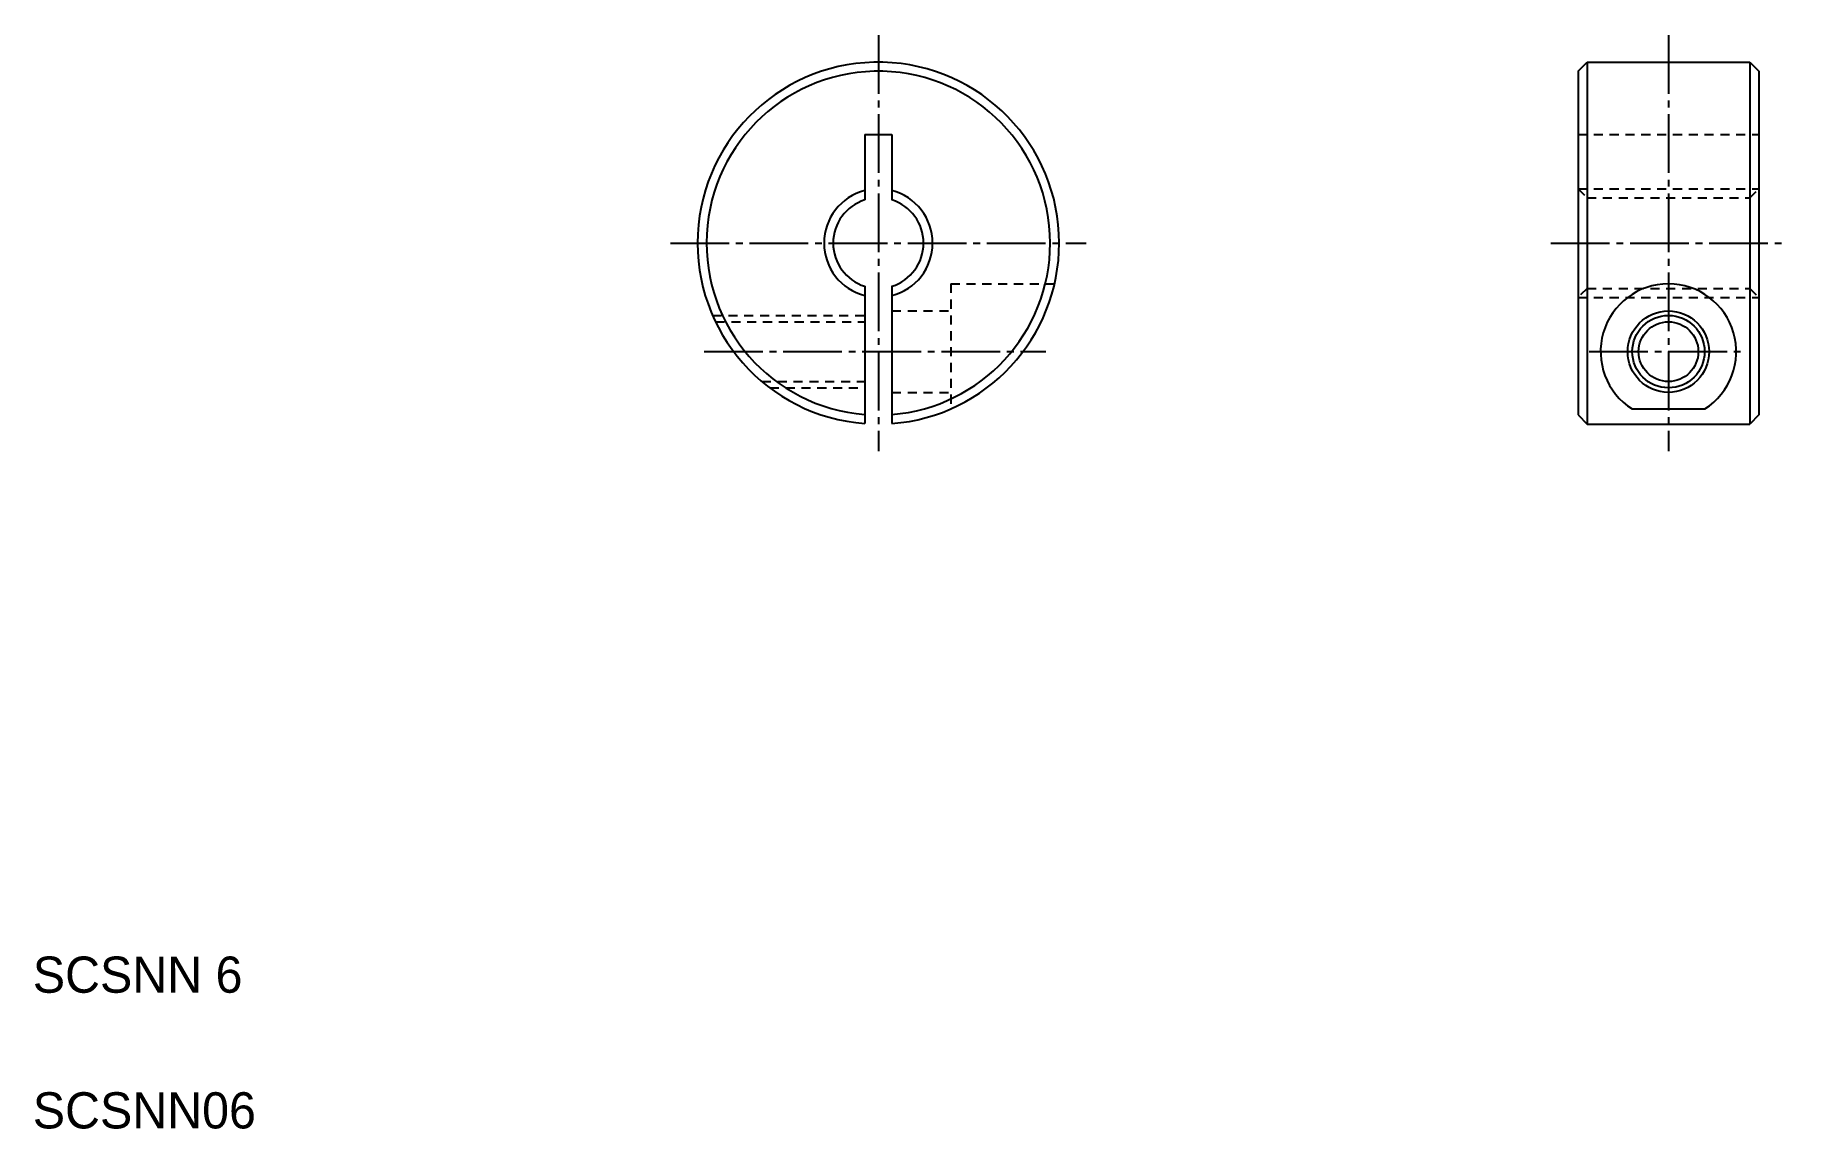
# Model space of a CAD drawing. Extents: x 5.1 to 101.9, y 5 to 65.4.
import ezdxf

# ---------------------------------------------------------------- set-up
doc = ezdxf.new("R2010")
doc.units = 0
doc.header["$LTSCALE"] = 0.25
doc.linetypes.add('CENTER', pattern=[17.5, 13, -1.5, 1.5, -1.5])
doc.linetypes.add('DASHED', pattern=[3.5, 2, -1.5])
doc.layers.get('0').update_dxf_attribs({"linetype": 'CONTINUOUS'})
doc.layers.add('CENTER', color=1, linetype='CENTER')

msp = doc.modelspace()

# ---------------------------------------------------------------- linework, layer by layer
at = {"color": 7, "linetype": 'CONTINUOUS'}
for p, q in [((90.445, 63.433), (90.945, 63.933)), ((90.945, 63.933), (90.945, 43.933)), ((90.945, 63.933), (99.945, 63.933)), ((99.945, 63.933), (99.945, 43.933)), ((99.945, 63.933), (100.445, 63.433)), ((90.445, 63.433), (90.445, 44.433)), ((100.445, 63.433), (100.445, 44.433)), ((51.005, 59.933), (52.505, 59.933)), ((51.005, 59.933), (51.005, 56.318)), ((52.505, 59.933), (52.505, 56.318)), ((51.005, 51.548), (51.005, 43.961)), ((52.505, 51.548), (52.505, 43.961)), ((93.434, 44.768), (97.456, 44.768)), ((90.445, 44.433), (90.945, 43.933)), ((90.945, 43.933), (99.945, 43.933)), ((100.445, 44.433), (99.945, 43.933))]:
    msp.add_line(p, q, dxfattribs=at)
at = {"color": 3, "linetype": 'DASHED'}
for p, q in [((90.445, 59.933), (100.445, 59.933)), ((90.445, 56.933), (100.445, 56.933)), ((90.445, 56.933), (90.945, 56.433)), ((90.945, 56.433), (99.945, 56.433)), ((99.945, 56.433), (100.445, 56.933)), ((55.755, 51.683), (61.498, 51.683)), ((55.755, 51.683), (55.755, 44.768)), ((90.945, 51.433), (90.445, 50.933)), ((90.945, 51.433), (99.945, 51.433)), ((99.945, 51.433), (100.445, 50.933)), ((90.445, 50.933), (100.445, 50.933)), ((42.59, 49.933), (51.005, 49.933)), ((42.751, 49.583), (51.005, 49.583)), ((52.505, 50.183), (55.755, 50.183)), ((45.315, 46.283), (51.005, 46.283)), ((45.755, 45.933), (51.005, 45.933)), ((52.505, 45.683), (55.755, 45.683))]:
    msp.add_line(p, q, dxfattribs=at)
for p, q in [((93.195, 56.433), (93.195, 56.433)), ((95.445, 56.433), (95.445, 56.433))]:
    msp.add_line(p, q)
at = {"color": 7, "linetype": 'CONTINUOUS'}
for radius in [2.25, 1.65]:
    msp.add_circle((95.445, 47.933), radius, dxfattribs=at)
at = {"color": 3, "linetype": 'CONTINUOUS'}
msp.add_circle((95.445, 47.933), 2, dxfattribs=at)
at = {"color": 7, "linetype": 'CONTINUOUS'}
for centre, radius, start, end in [((51.755, 53.933), 10, 0, 265.69878), ((51.755, 53.933), 9.5, 0, 265.47194), ((51.755, 53.933), 2.5, 107.4576, 252.5424), ((51.755, 53.933), 2.5, 287.4576, 72.5424), ((51.755, 53.933), 10, 274.30122, 0), ((51.755, 53.933), 9.5, 274.52806, 0), ((95.445, 47.933), 3.75, 302.43073, 237.56927)]:
    msp.add_arc(centre, radius, start, end, dxfattribs=at)
at = {"color": 3, "linetype": 'CONTINUOUS'}
for start, end in [(104.47751, 255.52249), (284.47751, 75.52249)]:
    msp.add_arc((51.755, 53.933), 3, start, end, dxfattribs=at)
at = {"layer": 'CENTER', "color": 1, "linetype": 'CENTER'}
for p, q in [((51.755, 65.433), (51.755, 42.433)), ((95.445, 65.433), (95.445, 42.433)), ((40.255, 53.933), (63.255, 53.933)), ((88.945, 53.933), (101.945, 53.933)), ((42.117, 47.933), (61.02, 47.933)), ((91.063, 47.933), (99.732, 47.933))]:
    msp.add_line(p, q, dxfattribs=at)

# ---------------------------------------------------------------- texts
for s, p in [('SCSNN 6', (5, 12.5)), ('SCSNN06', (5, 5))]:
    msp.add_text(s, height=2).set_placement(p)

doc.saveas('drawing.dxf')
